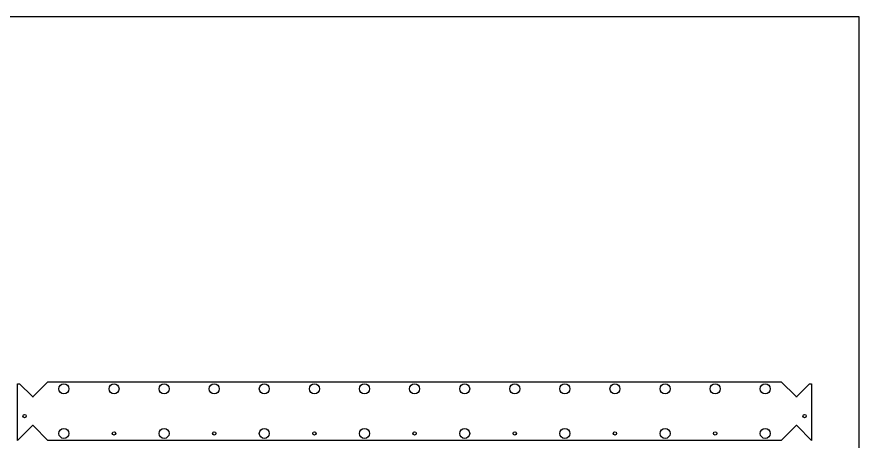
# Model space of a CAD drawing. Header units: metres. Extents: x 0 to 2440, y 0 to 1220.
# Drawn here: x 1599 to 2440, y 796 to 1220 of the extents above; entities that cross this region are included whole.
import ezdxf

# ---------------------------------------------------------------- set-up
doc = ezdxf.new("R2010")
doc.units = ezdxf.units.M
doc.layers.add('INTERIOR_PROFILES', color=7, linetype='Continuous')
doc.layers.add('OUTER_PROFILES', color=7, linetype='Continuous')

msp = doc.modelspace()

# ---------------------------------------------------------------- linework, layer by layer
at = {"layer": 'INTERIOR_PROFILES'}
for centre, radius in [((1646.26, 848.52), 5), ((1696.26, 848.52), 5), ((1746.26, 848.52), 5), ((1796.26, 848.52), 5), ((1846.26, 848.52), 5), ((1896.26, 848.52), 5), ((1946.26, 848.52), 5), ((1996.26, 848.52), 5), ((2046.26, 848.52), 5), ((2096.26, 848.52), 5), ((2146.26, 848.52), 5), ((2196.26, 848.52), 5), ((2246.26, 848.52), 5), ((2296.26, 848.52), 5), ((2346.26, 848.52), 5), ((1607, 821.26), 1.7), ((2385.52, 821.26), 1.7), ((1646.26, 804), 5), ((1746.26, 804), 5), ((1846.26, 804), 5), ((1946.26, 804), 5), ((2046.26, 804), 5), ((2146.26, 804), 5), ((2246.26, 804), 5), ((2346.26, 804), 5), ((1696.26, 804), 1.7), ((1796.26, 804), 1.7), ((1896.26, 804), 1.7), ((1996.26, 804), 1.7), ((2096.26, 804), 1.7), ((2196.26, 804), 1.7), ((2296.26, 804), 1.7)]:
    msp.add_circle(centre, radius, dxfattribs=at)
at = {"layer": 'OUTER_PROFILES'}
msp.add_lwpolyline([(1614.42, 841.03), (1614.49, 840.97), (1614.57, 840.91), (1614.64, 840.86), (1614.73, 840.82), (1614.81, 840.79), (1614.9, 840.76), (1614.99, 840.75), (1615.08, 840.74), (1615.18, 840.74), (1615.27, 840.75), (1615.36, 840.76), (1615.45, 840.79), (1615.53, 840.82), (1615.62, 840.86), (1615.7, 840.91), (1615.77, 840.97), (1615.84, 841.03), (1630.33, 855.52), (2362.19, 855.52), (2376.69, 841.03), (2376.75, 840.97), (2376.82, 840.92), (2376.89, 840.87), (2376.97, 840.83), (2377.05, 840.8), (2377.13, 840.77), (2377.22, 840.75), (2377.31, 840.74), (2377.39, 840.74), (2377.48, 840.74), (2377.57, 840.75), (2377.65, 840.77), (2377.73, 840.8), (2377.82, 840.83), (2377.89, 840.87), (2377.97, 840.92), (2378.04, 840.97), (2378.1, 841.03), (2390.52, 853.45), (2392.52, 853.45), (2392.52, 797.07), (2378.1, 811.49), (2378.03, 811.56), (2377.96, 811.61), (2377.88, 811.66), (2377.8, 811.7), (2377.71, 811.74), (2377.62, 811.76), (2377.53, 811.78), (2377.44, 811.79), (2377.35, 811.79), (2377.25, 811.78), (2377.16, 811.76), (2377.08, 811.74), (2376.99, 811.7), (2376.91, 811.66), (2376.83, 811.61), (2376.75, 811.56), (2376.69, 811.49), (2362.19, 797), (1630.33, 797), (1615.84, 811.49), (1615.77, 811.55), (1615.7, 811.61), (1615.63, 811.65), (1615.55, 811.69), (1615.47, 811.73), (1615.39, 811.75), (1615.3, 811.77), (1615.22, 811.78), (1615.13, 811.79), (1615.04, 811.78), (1614.96, 811.77), (1614.87, 811.75), (1614.79, 811.73), (1614.71, 811.69), (1614.63, 811.65), (1614.56, 811.61), (1614.49, 811.55), (1614.42, 811.49), (1600, 797.07), (1600, 853.45), (1602, 853.45)], close=True, dxfattribs=at)
at = {"layer": 'SHEET_BORDER'}
msp.add_lwpolyline([(0, 0), (2440, 0), (2440, 1220), (0, 1220), (0, 0)], dxfattribs=at)

doc.saveas('drawing.dxf')
